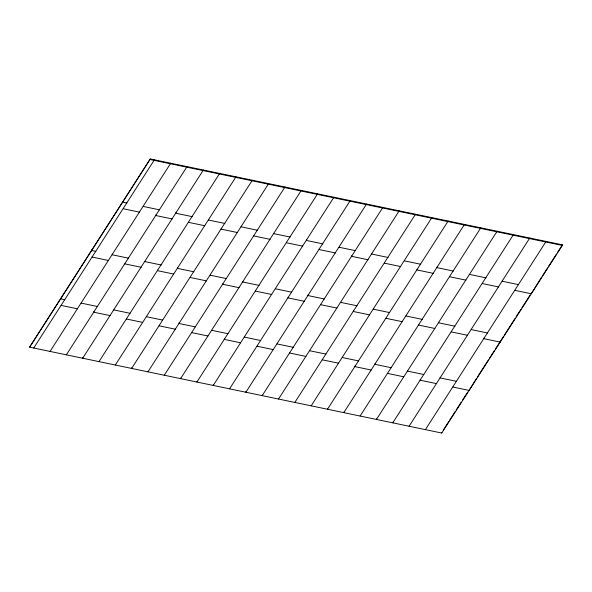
<?xml version="1.0" encoding="UTF-8"?>
<svg xmlns="http://www.w3.org/2000/svg" width="592" height="592" viewBox="0 0 592 592"><rect width="100%" height="100%" fill="white"/><g stroke="black" fill="none" stroke-linecap="round" stroke-linejoin="round"><path stroke-width="0.89" d="M29.6 347.171L150.279 158.959L562.4 244.829L562.348 245.436L441.721 433.041L29.6 347.171L150.279 158.959M60.724 298.235L60.673 298.842L64.794 299.7M66.415 354.223L66.363 354.83L187.042 166.618M91.804 249.913L91.745 250.512L95.867 251.371M82.732 357.62L82.68 358.227L203.367 170.022M92.256 256.469L92.204 257.076L108.521 260.48M93.825 311.599L93.765 312.206L110.09 315.603M112.243 254.168L112.191 254.775L128.508 258.171M122.877 201.583L122.825 202.19L126.94 203.049M131.698 367.824L131.639 368.431L252.325 180.22M154.401 159.818L33.722 348.029M155.97 214.948L155.918 215.555L172.235 218.951M148.015 371.228L147.963 371.828L268.642 183.624M157.539 270.07L157.479 270.677L173.804 274.081M170.725 163.222L50.039 351.426M175.957 212.646L175.905 213.246L192.222 216.65M177.519 267.769L177.467 268.376L193.791 271.78M179.087 322.899L179.036 323.506L195.353 326.902M180.656 378.029L180.597 378.628L301.284 190.424M196.973 381.426L196.921 382.032L317.601 193.821M219.684 173.419L98.997 361.631M221.245 228.549L221.193 229.156L237.518 232.552M213.29 384.83L213.238 385.429L333.925 197.225M222.814 283.679L222.762 284.278L239.079 287.682M236.001 176.823L115.322 365.027M224.383 338.802L224.324 339.408L240.648 342.812M241.233 226.248L241.181 226.854L257.505 230.251M242.801 281.37L242.75 281.977L259.067 285.381M245.932 391.63L245.88 392.23L366.559 204.025M262.256 395.027L262.197 395.634L382.883 207.429M284.959 187.02L164.28 375.232M286.528 242.15L286.476 242.757L302.793 246.154M278.573 398.431L278.521 399.038L399.2 210.826M288.097 297.28L288.038 297.88L304.362 301.284M289.658 352.403L289.606 353.01L305.923 356.414M306.515 239.849L306.464 240.456L322.781 243.852M308.084 294.979L308.025 295.578L324.349 298.982M327.531 408.628L327.48 409.235L448.159 221.031M350.242 200.629L229.563 388.833M351.811 255.751L351.752 256.358L368.076 259.755M343.856 412.032L343.797 412.639L464.483 224.427M353.372 310.881L353.32 311.488L369.637 314.885M354.941 366.004L354.882 366.611L371.206 370.015M371.798 253.45L371.739 254.057L388.063 257.453M373.36 308.58L373.308 309.179L389.625 312.583M374.928 363.703L374.869 364.309L391.194 367.713M376.49 418.833L376.438 419.439L497.117 231.228M392.814 422.229L392.755 422.836L513.442 234.632M415.525 214.23L294.838 402.434M417.086 269.353L417.034 269.959L433.351 273.363M418.655 324.483L418.596 325.089L434.92 328.486M431.842 217.627L311.155 405.838M420.216 379.613L420.165 380.212L436.482 383.616M437.074 267.051L437.022 267.658L453.339 271.055M438.642 322.181L438.583 322.788L454.908 326.185M440.204 377.304L440.152 377.911L456.469 381.315M441.721 433.041L441.773 432.434M480.8 227.831L360.121 416.035M483.93 338.084L483.879 338.691L500.196 342.087L500.255 341.488L495.319 349.154M502.356 280.652L502.297 281.259L518.622 284.663M529.759 238.028L409.079 426.24M546.083 241.432L425.396 429.637M443.267 430.11L448.751 421.585M449.742 420.031L455.226 411.514M456.225 409.96L461.205 402.212M462.7 399.889L467.68 392.133M476.575 378.303L469.123 390.417L452.806 387.013M477.566 376.771L488.415 359.892M489.399 358.36L494.335 350.693M500.743 340.718L503.215 336.885M504.199 335.346L515.047 318.474M516.039 316.935L520.967 309.268M521.952 307.736L529.847 295.46M541.687 277.049L531.276 293.765L514.951 290.361M542.672 275.517L547.6 267.843M548.592 266.311L556.48 254.035M557.464 252.503L562.4 244.829M150.227 159.566L562.348 245.436M143.264 206.445L159.581 209.849M208.539 220.046L224.864 223.45M273.822 233.655L290.139 237.052M339.098 247.256L355.422 250.653M404.38 260.857L420.697 264.254M469.663 274.459L485.98 277.855M123.277 208.754L139.594 212.151M188.552 222.355L204.876 225.752M253.835 235.956L270.152 239.353M319.118 249.558L335.435 252.954M384.393 263.159L400.71 266.563M449.676 276.76L465.993 280.164M482.31 283.561L498.634 286.965M144.825 261.575L161.15 264.979M210.108 275.176L226.425 278.58M275.391 288.778L291.708 292.182M340.666 302.379L356.983 305.783M405.949 315.98L422.266 319.384M471.225 329.589L487.549 332.985M124.838 263.877L141.162 267.281M190.121 277.478L206.438 280.882M255.404 291.079L271.721 294.483M320.679 304.688L336.996 308.084M385.962 318.289L402.279 321.685M451.237 331.89L467.562 335.287M81.111 303.104L97.436 306.501M113.753 309.905L130.077 313.301M146.394 316.705L162.711 320.102M211.677 330.306L227.994 333.703M244.311 337.107L260.635 340.504M276.952 343.908L293.269 347.304M309.594 350.708L325.911 354.105M342.235 357.509L358.552 360.913M407.511 371.11L423.835 374.514M61.131 305.405L77.448 308.802M126.407 319.007L142.724 322.403M159.048 325.807L175.365 329.204M191.69 332.608L208.007 336.004M256.965 346.209L273.289 349.613M322.248 359.81L338.565 363.214M387.523 373.411L403.848 376.815"/></g></svg>
